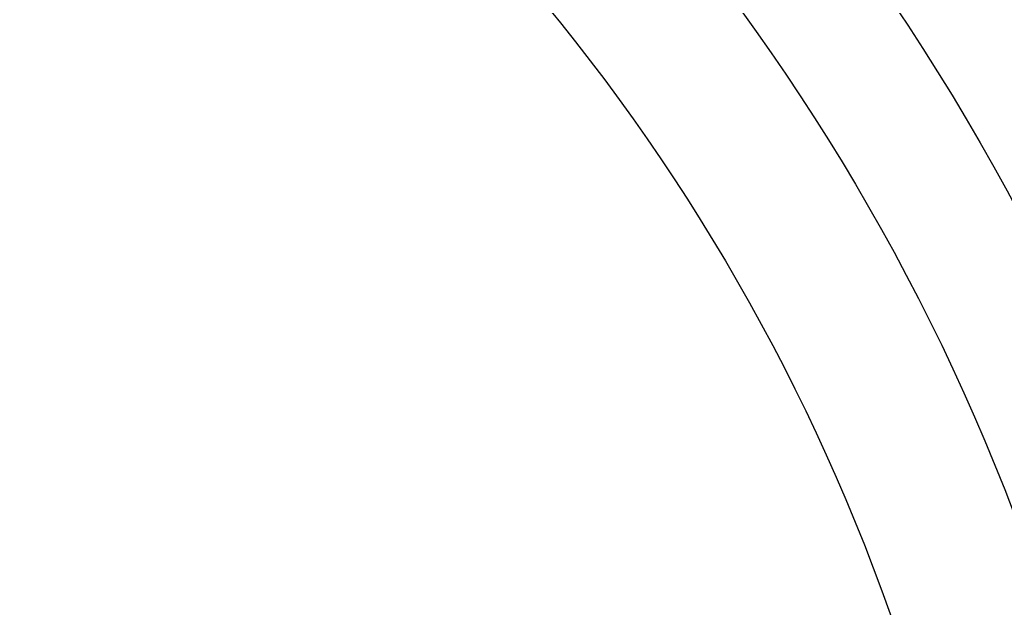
# Model space of a CAD drawing. Header units: millimetres. Extents: x 0 to 14700, y -398 to 10395.
# Drawn here: x 3224.6 to 3379.7, y 5607.2 to 5699.9 of the extents above; entities that cross this region are included whole.
import ezdxf

# ---------------------------------------------------------------- set-up
doc = ezdxf.new("R2010")
doc.units = ezdxf.units.MM
doc.header["$LTSCALE"] = 350
doc.linetypes.add('G', pattern=[2, 1.25, -0.25, 0.25, -0.25])
doc.linetypes.add('K', pattern=[2.5, 1.25, -0.25, 0.25, -0.25, 0.25, -0.25])
for name, color, linetype in [('01', 7, 'Continuous'), ('05', 142, 'G'), ('07', 6, 'K')]:
    doc.layers.add(name, color=color, linetype=linetype)

# ---------------------------------------------------------------- blocks, each defined once
blk = doc.blocks.new('A$C36681D4F')
at = {"layer": '01', "ltscale": 0.8}
for radius in [360, 316, 188.14]:
    blk.add_circle((500.15, 771.79), radius, dxfattribs=at)
at = {"layer": '05', "ltscale": 0.8}
blk.add_circle((500.15, 771.79), 339.75, dxfattribs=at)
blk = doc.blocks.new('EFSDFF')
at = {"layer": '07', "color": 6, "linetype": 'K'}
blk.add_circle((19187.41, 25190.62), 576.83, dxfattribs=at)

msp = doc.modelspace()

# ---------------------------------------------------------------- block references
at = {"layer": '01'}
msp.add_blockref('A$C36681D4F', (2563.32, 4729.51), dxfattribs=at)
at = {"layer": '01', "color": 7, "linetype": 'Continuous'}
msp.add_blockref('EFSDFF', (-16123.95, -19689.31), dxfattribs=at)

doc.saveas('drawing.dxf')
